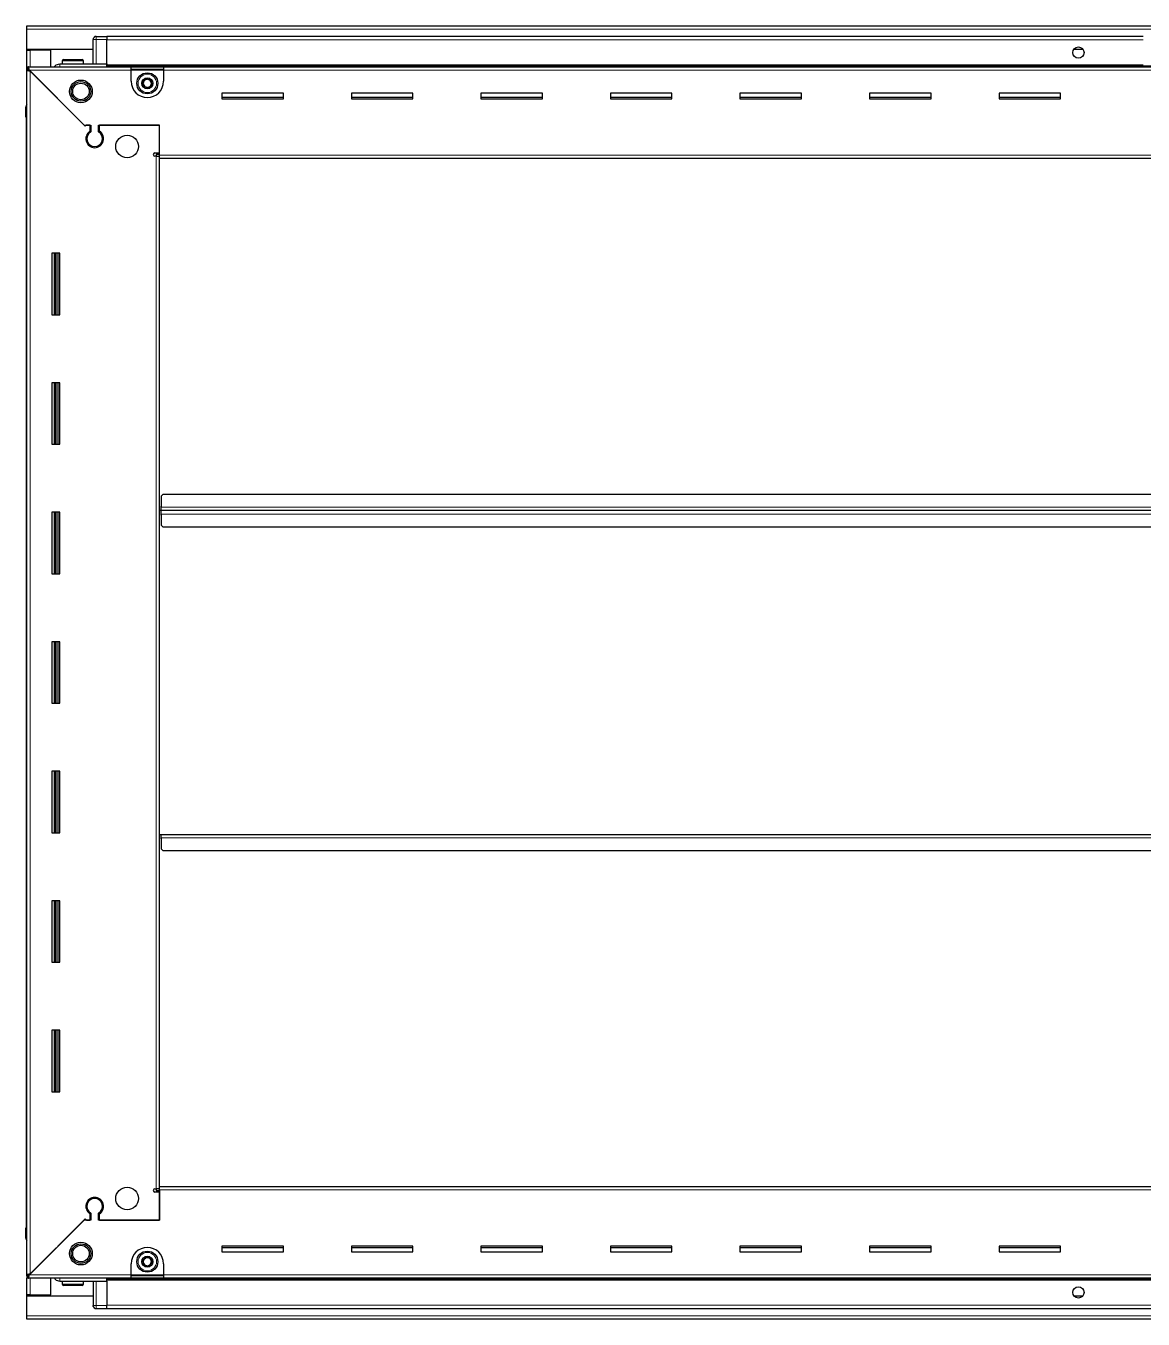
# Model space of a CAD drawing. Header units: millimetres. Extents: x 1256 to 6926, y -1366 to 2005.
# Drawn here: x 5451 to 6141, y 1048 to 1847 of the extents above; entities that cross this region are included whole.
import ezdxf

# ---------------------------------------------------------------- set-up
doc = ezdxf.new("R2010")
doc.units = ezdxf.units.MM

msp = doc.modelspace()

# ---------------------------------------------------------------- linework, layer by layer
at = {"color": 7, "linetype": 'Continuous', "lineweight": 25}
for p, q in [((5451.24, 1844.5), (5451.24, 1846.6)), ((5451.24, 1846.6), (6850.24, 1846.6)), ((5451.24, 1832.1), (5451.24, 1844.5)), ((5492.24, 1823.1), (5492.24, 1838.1)), ((5492.91, 1839.6), (5492.91, 1839.6)), ((5494.24, 1840.1), (5500.74, 1840.1)), ((5494.24, 1840.1), (5500.74, 1840.1)), ((5500.74, 1840.1), (5500.74, 1840.1)), ((5500.74, 1840.1), (5500.74, 1840.1)), ((5500.74, 1840.1), (5500.74, 1838.1)), ((6140.74, 1839.95), (5500.74, 1839.95)), ((5500.74, 1823.1), (5500.74, 1838.1)), ((5492.24, 1832.1), (5451.24, 1832.1)), ((5451.24, 1831.6), (5451.24, 1832.1)), ((5451.24, 1821.35), (5451.24, 1831.6)), ((5451.24, 1831.6), (5453.34, 1831.6)), ((5452.74, 1831.6), (5452.74, 1832.1)), ((5466.24, 1831.6), (5453.34, 1831.6)), ((5466.24, 1821.35), (5466.24, 1831.6)), ((6103.61, 1832.1), (6097.86, 1832.1)), ((5471.74, 1823.1), (5500.74, 1823.1)), ((5473.24, 1825), (5473.24, 1823.1)), ((5474.04, 1825.8), (5485.44, 1825.8)), ((5486.24, 1823.1), (5486.24, 1825)), ((5500.66, 1821.35), (5500.74, 1823.07)), ((5500.74, 1823.1), (5500.74, 1822.6)), ((5500.74, 1821.95), (6800.74, 1821.95)), ((5451.24, 1819.85), (5451.24, 1821.35)), ((5451.24, 1821.35), (5452.24, 1821.35)), ((5451.24, 1819.35), (5451.24, 1819.85)), ((5451.24, 1819.85), (5452.24, 1819.85)), ((5451.24, 1074.85), (5451.24, 1819.35)), ((5452.74, 1819.35), (5451.24, 1819.35)), ((5452.24, 1819.85), (5452.24, 1821.35)), ((5452.24, 1821.35), (5515.74, 1821.35)), ((5452.84, 1819.25), (5486.74, 1785.35)), ((5487.44, 1784.65), (5453.34, 1818.75)), ((5515.74, 1819.25), (5515.74, 1821.35)), ((5515.74, 1821.35), (5535.74, 1821.35)), ((5515.74, 1819.85), (5535.74, 1819.85)), ((5515.74, 1812.35), (5515.74, 1819.25)), ((5535.74, 1821.35), (5535.74, 1819.25)), ((5535.74, 1821.35), (6765.74, 1821.35)), ((5535.74, 1819.25), (5535.74, 1812.35)), ((5609.74, 1805.1), (5571.74, 1805.1)), ((5571.74, 1805.1), (5571.74, 1801.6)), ((5609.74, 1802.35), (5571.74, 1802.35)), ((5571.74, 1801.6), (5609.74, 1801.6)), ((5609.74, 1801.6), (5609.74, 1805.1)), ((5689.74, 1805.1), (5651.74, 1805.1)), ((5651.74, 1805.1), (5651.74, 1801.6)), ((5689.74, 1802.35), (5651.74, 1802.35)), ((5651.74, 1801.6), (5689.74, 1801.6)), ((5689.74, 1801.6), (5689.74, 1805.1)), ((5769.74, 1805.1), (5731.74, 1805.1)), ((5731.74, 1805.1), (5731.74, 1801.6)), ((5769.74, 1802.35), (5731.74, 1802.35)), ((5731.74, 1801.6), (5769.74, 1801.6)), ((5769.74, 1801.6), (5769.74, 1805.1)), ((5849.74, 1805.1), (5811.74, 1805.1)), ((5811.74, 1805.1), (5811.74, 1801.6)), ((5849.74, 1802.35), (5811.74, 1802.35)), ((5811.74, 1801.6), (5849.74, 1801.6)), ((5849.74, 1801.6), (5849.74, 1805.1)), ((5929.74, 1805.1), (5891.74, 1805.1)), ((5891.74, 1805.1), (5891.74, 1801.6)), ((5929.74, 1802.35), (5891.74, 1802.35)), ((5891.74, 1801.6), (5929.74, 1801.6)), ((5929.74, 1801.6), (5929.74, 1805.1)), ((6009.74, 1805.1), (5971.74, 1805.1)), ((5971.74, 1805.1), (5971.74, 1801.6)), ((6009.74, 1802.35), (5971.74, 1802.35)), ((5971.74, 1801.6), (6009.74, 1801.6)), ((6009.74, 1801.6), (6009.74, 1805.1)), ((6089.74, 1805.1), (6051.74, 1805.1)), ((6051.74, 1805.1), (6051.74, 1801.6)), ((6089.74, 1802.35), (6051.74, 1802.35)), ((6051.74, 1801.6), (6089.74, 1801.6)), ((6089.74, 1801.6), (6089.74, 1805.1)), ((5450.74, 1796.6), (5450.74, 1790.1)), ((5450.74, 1790.1), (5450.74, 1796.6)), ((5450.74, 1790.1), (5450.74, 1790.1)), ((5451.24, 1790.1), (5450.74, 1790.1)), ((5450.89, 1790.1), (5450.89, 1104.1)), ((5486.74, 1785.35), (5490.94, 1785.35)), ((5488.14, 1785.35), (5487.44, 1784.65)), ((5490.24, 1785.35), (5488.14, 1785.35)), ((5490.24, 1785.35), (5490.24, 1781.46)), ((5490.94, 1785.35), (5490.94, 1781.07)), ((5495.54, 1785.35), (5533.24, 1785.35)), ((5495.54, 1781.07), (5495.54, 1785.35)), ((5496.24, 1781.46), (5496.24, 1785.35)), ((5533.24, 1785.35), (5496.24, 1785.35)), ((5533.24, 1766.7), (5533.24, 1785.35)), ((5533.24, 1768.1), (5533.24, 1785.35)), ((5491.24, 1772.49), (5491.24, 1771.73)), ((5530.39, 1768.1), (5533.24, 1768.1)), ((5531.14, 1766.1), (5530.39, 1766.1)), ((5531.14, 1766.1), (5533.24, 1766.1)), ((5533.24, 1767.1), (5531.24, 1767.1)), ((5531.24, 1767.1), (5531.24, 1766.1)), ((5533.24, 1764.6), (5533.24, 1766.7)), ((6768.24, 1764.6), (5533.24, 1764.6)), ((5533.24, 1129.6), (5533.24, 1764.6)), ((5471.74, 1706.1), (5466.74, 1706.1)), ((5466.74, 1706.1), (5466.74, 1668.1)), ((5468.89, 1668.1), (5468.89, 1706.1)), ((5470.68, 1668.1), (5470.68, 1706.1)), ((5470.71, 1668.1), (5470.71, 1706.1)), ((5471.74, 1668.1), (5471.74, 1706.1)), ((5466.74, 1668.1), (5471.74, 1668.1)), ((5471.74, 1626.1), (5466.74, 1626.1)), ((5466.74, 1626.1), (5466.74, 1588.1)), ((5468.89, 1588.1), (5468.89, 1626.1)), ((5470.68, 1588.1), (5470.68, 1626.1)), ((5470.71, 1588.1), (5470.71, 1626.1)), ((5471.74, 1588.1), (5471.74, 1626.1)), ((5466.74, 1588.1), (5471.74, 1588.1)), ((5535.24, 1557.1), (5534.24, 1556.1)), ((5534.24, 1556.1), (5534.24, 1549.2)), ((6766.24, 1557.1), (5535.24, 1557.1)), ((5471.74, 1546.1), (5466.74, 1546.1)), ((5466.74, 1546.1), (5466.74, 1508.1)), ((5468.89, 1508.1), (5468.89, 1546.1)), ((5470.68, 1508.1), (5470.68, 1546.1)), ((5470.71, 1508.1), (5470.71, 1546.1)), ((5471.74, 1508.1), (5471.74, 1546.1)), ((5533.99, 1547.1), (5533.24, 1547.1)), ((5534.24, 1549.95), (5533.99, 1549.95)), ((5533.99, 1549.95), (5533.99, 1547.1)), ((5533.99, 1547.1), (5533.99, 1544.25)), ((5533.99, 1544.25), (5534.24, 1544.25)), ((5534.24, 1547.1), (5534.24, 1549.2)), ((6767.24, 1547.1), (5534.24, 1547.1)), ((5534.24, 1545), (5534.24, 1547.1)), ((5534.24, 1545), (5534.24, 1538.1)), ((5534.24, 1538.1), (5535.24, 1537.1)), ((5535.24, 1537.1), (6766.24, 1537.1)), ((5466.74, 1508.1), (5471.74, 1508.1)), ((5471.74, 1466.1), (5466.74, 1466.1)), ((5466.74, 1466.1), (5466.74, 1428.1)), ((5468.89, 1428.1), (5468.89, 1466.1)), ((5470.68, 1428.1), (5470.68, 1466.1)), ((5470.71, 1428.1), (5470.71, 1466.1)), ((5471.74, 1428.1), (5471.74, 1466.1)), ((5466.74, 1428.1), (5471.74, 1428.1)), ((5471.74, 1386.1), (5466.74, 1386.1)), ((5466.74, 1386.1), (5466.74, 1348.1)), ((5468.89, 1348.1), (5468.89, 1386.1)), ((5470.68, 1348.1), (5470.68, 1386.1)), ((5470.71, 1348.1), (5470.71, 1386.1)), ((5471.74, 1348.1), (5471.74, 1386.1)), ((5466.74, 1348.1), (5471.74, 1348.1)), ((5533.24, 1347.1), (5533.99, 1347.1)), ((5533.99, 1347.1), (5533.99, 1344.25)), ((5533.99, 1344.25), (5534.24, 1344.25)), ((5534.24, 1345), (5534.24, 1347.1)), ((5534.24, 1347.1), (6767.24, 1347.1)), ((5534.24, 1345), (5534.24, 1338.1)), ((5534.24, 1338.1), (5535.24, 1337.1)), ((5535.24, 1337.1), (6766.24, 1337.1)), ((5471.74, 1306.1), (5466.74, 1306.1)), ((5466.74, 1306.1), (5466.74, 1268.1)), ((5468.89, 1268.1), (5468.89, 1306.1)), ((5470.68, 1268.1), (5470.68, 1306.1)), ((5470.71, 1268.1), (5470.71, 1306.1)), ((5471.74, 1268.1), (5471.74, 1306.1)), ((5466.74, 1268.1), (5471.74, 1268.1)), ((5471.74, 1226.1), (5466.74, 1226.1)), ((5466.74, 1226.1), (5466.74, 1188.1)), ((5468.89, 1188.1), (5468.89, 1226.1)), ((5470.68, 1188.1), (5470.68, 1226.1)), ((5470.71, 1188.1), (5470.71, 1226.1)), ((5471.74, 1188.1), (5471.74, 1226.1)), ((5466.74, 1188.1), (5471.74, 1188.1)), ((5530.39, 1128.1), (5531.14, 1128.1)), ((5533.24, 1128.1), (5531.14, 1128.1)), ((5531.24, 1128.1), (5531.24, 1127.1)), ((5531.24, 1127.1), (5533.24, 1127.1)), ((5533.24, 1127.5), (5533.24, 1129.6)), ((5533.24, 1129.6), (6768.24, 1129.6)), ((5533.24, 1127.5), (5533.24, 1108.85)), ((5491.24, 1122.48), (5491.24, 1121.72)), ((5533.24, 1126.1), (5530.39, 1126.1)), ((5533.24, 1108.85), (5533.24, 1126.1)), ((5490.24, 1112.74), (5490.24, 1108.85)), ((5490.94, 1113.14), (5490.94, 1108.85)), ((5495.54, 1108.85), (5495.54, 1113.14)), ((5496.24, 1108.85), (5496.24, 1112.74)), ((5450.74, 1097.6), (5450.74, 1104.1)), ((5450.74, 1104.1), (5450.74, 1104.1)), ((5450.74, 1104.1), (5450.74, 1104.1)), ((5450.74, 1104.1), (5450.74, 1097.6)), ((5451.24, 1104.1), (5450.74, 1104.1)), ((5486.74, 1108.85), (5452.84, 1074.95)), ((5453.34, 1075.45), (5487.44, 1109.55)), ((5490.94, 1108.85), (5486.74, 1108.85)), ((5487.44, 1109.55), (5488.14, 1108.85)), ((5488.14, 1108.85), (5490.24, 1108.85)), ((5533.24, 1108.85), (5495.54, 1108.85)), ((5496.24, 1108.85), (5533.24, 1108.85)), ((5451.24, 1096.28), (5451.24, 1096.28)), ((5609.74, 1092.6), (5571.74, 1092.6)), ((5571.74, 1092.6), (5571.74, 1089.1)), ((5571.74, 1091.85), (5609.74, 1091.85)), ((5571.74, 1089.1), (5609.74, 1089.1)), ((5609.74, 1089.1), (5609.74, 1092.6)), ((5689.74, 1092.6), (5651.74, 1092.6)), ((5651.74, 1092.6), (5651.74, 1089.1)), ((5651.74, 1091.85), (5689.74, 1091.85)), ((5651.74, 1089.1), (5689.74, 1089.1)), ((5689.74, 1089.1), (5689.74, 1092.6)), ((5769.74, 1092.6), (5731.74, 1092.6)), ((5731.74, 1092.6), (5731.74, 1089.1)), ((5731.74, 1091.85), (5769.74, 1091.85)), ((5731.74, 1089.1), (5769.74, 1089.1)), ((5769.74, 1089.1), (5769.74, 1092.6)), ((5849.74, 1092.6), (5811.74, 1092.6)), ((5811.74, 1092.6), (5811.74, 1089.1)), ((5811.74, 1091.85), (5849.74, 1091.85)), ((5811.74, 1089.1), (5849.74, 1089.1)), ((5849.74, 1089.1), (5849.74, 1092.6)), ((5929.74, 1092.6), (5891.74, 1092.6)), ((5891.74, 1092.6), (5891.74, 1089.1)), ((5891.74, 1091.85), (5929.74, 1091.85)), ((5891.74, 1089.1), (5929.74, 1089.1)), ((5929.74, 1089.1), (5929.74, 1092.6)), ((6009.74, 1092.6), (5971.74, 1092.6)), ((5971.74, 1092.6), (5971.74, 1089.1)), ((5971.74, 1091.85), (6009.74, 1091.85)), ((5971.74, 1089.1), (6009.74, 1089.1)), ((6009.74, 1089.1), (6009.74, 1092.6)), ((6089.74, 1092.6), (6051.74, 1092.6)), ((6051.74, 1092.6), (6051.74, 1089.1)), ((6051.74, 1091.85), (6089.74, 1091.85)), ((6051.74, 1089.1), (6089.74, 1089.1)), ((6089.74, 1089.1), (6089.74, 1092.6)), ((5515.74, 1074.95), (5515.74, 1081.85)), ((5535.74, 1081.85), (5535.74, 1074.95)), ((5451.24, 1074.35), (5451.24, 1074.85)), ((5452.74, 1074.85), (5451.24, 1074.85)), ((5451.24, 1074.35), (5451.24, 1072.85)), ((5452.24, 1074.35), (5451.24, 1074.35)), ((5451.24, 1062.6), (5451.24, 1072.85)), ((5452.24, 1072.85), (5451.24, 1072.85)), ((5452.24, 1074.35), (5452.24, 1072.85)), ((5515.74, 1072.85), (5452.24, 1072.85)), ((5466.24, 1062.6), (5466.24, 1072.85)), ((5471.74, 1071.1), (5500.74, 1071.1)), ((5473.24, 1071.1), (5473.24, 1069.2)), ((5486.24, 1069.2), (5486.24, 1071.1)), ((5492.24, 1071.1), (5492.24, 1056.1)), ((5500.74, 1071.14), (5500.66, 1072.85)), ((6800.74, 1072.25), (5500.74, 1072.25)), ((5500.74, 1071.1), (5500.74, 1071.6)), ((5500.74, 1071.1), (5500.74, 1056.1)), ((5515.74, 1072.85), (5515.74, 1074.95)), ((5535.74, 1074.35), (5515.74, 1074.35)), ((5535.74, 1072.85), (5515.74, 1072.85)), ((5535.74, 1074.95), (5535.74, 1072.85)), ((6765.74, 1072.85), (5535.74, 1072.85)), ((5477.81, 1068.4), (5474.04, 1068.4)), ((5485.44, 1068.4), (5477.81, 1068.4)), ((5453.34, 1062.6), (5451.24, 1062.6)), ((5451.24, 1062.1), (5451.24, 1062.6)), ((5451.24, 1049.7), (5451.24, 1062.1)), ((5451.24, 1062.1), (5492.24, 1062.1)), ((5452.74, 1062.1), (5452.74, 1062.6)), ((5453.34, 1062.6), (5466.24, 1062.6)), ((5492.24, 1056.1), (5492.24, 1056.1)), ((5500.74, 1054.1), (5500.74, 1056.1)), ((6097.86, 1062.1), (6103.61, 1062.1)), ((5451.24, 1047.6), (5451.24, 1049.7)), ((6850.24, 1047.6), (5451.24, 1047.6)), ((5494.24, 1054.1), (5500.74, 1054.1)), ((5494.24, 1054.1), (5500.74, 1054.1)), ((5500.74, 1054.25), (6800.74, 1054.25)), ((5500.74, 1054.1), (5500.74, 1054.1))]:
    msp.add_line(p, q, dxfattribs=at)
at = {"color": 8, "linetype": 'Continuous', "lineweight": 18}
for p, q in [((6850.24, 1844.5), (5451.24, 1844.5)), ((5492.24, 1838.1), (5494.24, 1838.1)), ((5494.24, 1840.1), (5494.24, 1838.1)), ((5494.24, 1838.1), (5494.24, 1823.1)), ((5500.74, 1838.1), (5494.24, 1838.1)), ((6140.74, 1837.95), (5500.74, 1837.95)), ((5453.34, 1831.6), (5453.34, 1832.1)), ((5453.34, 1821.35), (5453.34, 1831.6)), ((5473.24, 1825), (5486.24, 1825)), ((6140.74, 1822.6), (5500.74, 1822.6)), ((5515.74, 1819.25), (5452.84, 1819.25)), ((5453.34, 1818.75), (5453.34, 1075.45)), ((6800.74, 1821.37), (5500.74, 1821.37)), ((5515.74, 1819.25), (5535.74, 1819.25)), ((6765.74, 1819.25), (5535.74, 1819.25)), ((5451.24, 1796.6), (5450.74, 1796.6)), ((5531.14, 1128.1), (5531.14, 1766.1)), ((5533.24, 1766.7), (6768.24, 1766.7)), ((5468.24, 1706.1), (5468.24, 1668.1)), ((5469.47, 1706.1), (5469.47, 1668.1)), ((5468.24, 1626.1), (5468.24, 1588.1)), ((5469.47, 1626.1), (5469.47, 1588.1)), ((5468.24, 1546.1), (5468.24, 1508.1)), ((5469.47, 1546.1), (5469.47, 1508.1)), ((6767.24, 1549.2), (5534.24, 1549.2)), ((5534.24, 1545), (6767.24, 1545)), ((5468.24, 1466.1), (5468.24, 1428.1)), ((5469.47, 1466.1), (5469.47, 1428.1)), ((5468.24, 1386.1), (5468.24, 1348.1)), ((5469.47, 1386.1), (5469.47, 1348.1)), ((5534.24, 1345), (6767.24, 1345)), ((5468.24, 1306.1), (5468.24, 1268.1)), ((5469.47, 1306.1), (5469.47, 1268.1)), ((5468.24, 1226.1), (5468.24, 1188.1)), ((5469.47, 1226.1), (5469.47, 1188.1)), ((6768.24, 1127.5), (5533.24, 1127.5)), ((5451.24, 1097.6), (5450.74, 1097.6)), ((5452.84, 1074.95), (5515.74, 1074.95)), ((5453.34, 1062.6), (5453.34, 1072.85)), ((5494.24, 1056.1), (5494.24, 1071.1)), ((5500.74, 1072.84), (6800.74, 1072.84)), ((5500.74, 1071.6), (6800.74, 1071.6)), ((5535.74, 1074.95), (5515.74, 1074.95)), ((5535.74, 1074.95), (6765.74, 1074.95)), ((5477.54, 1069.2), (5473.24, 1069.2)), ((5486.24, 1069.2), (5477.54, 1069.2)), ((5453.34, 1062.1), (5453.34, 1062.6)), ((5492.24, 1056.1), (5494.24, 1056.1)), ((5494.24, 1054.1), (5494.24, 1056.1)), ((5500.74, 1056.1), (5494.24, 1056.1)), ((5500.74, 1056.25), (6800.74, 1056.25)), ((6850.24, 1049.7), (5451.24, 1049.7))]:
    msp.add_line(p, q, dxfattribs=at)
at = {"color": 7, "linetype": 'Continuous', "lineweight": 25, "flags": 128}
msp.add_lwpolyline([(5492.38, 1055.35), (5492.28, 1055.71), (5492.24, 1056.1)], dxfattribs=at)
at = {"color": 7, "linetype": 'Continuous', "lineweight": 25}
for centre, radius in [((6100.74, 1830.1), 3.5), ((5525.74, 1811.1), 6.5), ((5525.74, 1811.1), 3.46), ((5484.74, 1806.1), 7), ((5484.74, 1806.1), 6.03), ((5484.74, 1806.1), 5.1), ((5513.24, 1772.1), 7), ((5513.24, 1122.1), 7), ((5484.74, 1088.1), 7), ((5484.74, 1088.1), 6.03), ((5484.74, 1088.1), 5.1), ((5525.74, 1083.1), 6.5), ((5525.74, 1083.1), 3.46), ((6100.74, 1064.1), 3.5)]:
    msp.add_circle(centre, radius, dxfattribs=at)
at = {"color": 8, "linetype": 'Continuous', "lineweight": 18}
for centre in [(5525.74, 1811.1), (5525.74, 1083.1)]:
    msp.add_circle(centre, 5.7, dxfattribs=at)
at = {"color": 7, "linetype": 'Continuous', "lineweight": 25}
for centre, radius, start, end in [((5494.24, 1838.1), 2, 90, 180), ((5494.24, 1838.1), 2, 90, 131.40962), ((5474.04, 1825), 0.8, 90, 180), ((5485.44, 1825), 0.8, 0, 90), ((5492.04, 1823.3), 0.2, 270, 0), ((5525.74, 1812.35), 10, 180, 270), ((5525.74, 1811.1), 2.5, 134.01559, 194.01559), ((5525.74, 1811.1), 2.5, 194.01559, 254.01559), ((5525.74, 1811.1), 2.5, 74.01559, 134.01559), ((5525.74, 1811.1), 2.5, 254.01559, 314.01559), ((5525.74, 1812.35), 10, 270, 0), ((5525.74, 1811.1), 2.5, 14.01559, 74.01559), ((5525.74, 1811.1), 2.5, 314.01559, 14.01559), ((5452.74, 1796.6), 2, 138.57492, 180), ((5452.74, 1796.6), 2, 138.59038, 180), ((5493.24, 1776.85), 5.5, 123.05573, 56.94427), ((5493.24, 1776.85), 4.8, 118.63099, 61.36901), ((5530.39, 1767.1), 1, 90, 270), ((5530.39, 1127.1), 1, 90, 270), ((5493.24, 1117.35), 5.5, 303.05573, 236.94427), ((5493.24, 1117.35), 4.8, 298.63099, 241.36901), ((5452.74, 1097.6), 2, 180, 198.58003), ((5452.74, 1097.6), 2, 180, 221.39416), ((5452.74, 1097.6), 2, 213.94202, 221.40962), ((5525.74, 1081.85), 10, 90, 180), ((5525.74, 1081.85), 10, 0, 90), ((5525.74, 1083.1), 2.5, 127.47401, 187.47401), ((5525.74, 1083.1), 2.5, 187.47401, 247.47401), ((5525.74, 1083.1), 2.5, 67.47401, 127.47401), ((5525.74, 1083.1), 2.5, 247.47401, 307.47401), ((5525.74, 1083.1), 2.5, 7.47401, 67.47401), ((5525.74, 1083.1), 2.5, 307.47401, 7.47401), ((5492.04, 1070.9), 0.2, 0, 90), ((5474.04, 1069.2), 0.8, 180, 270), ((5485.44, 1069.2), 0.8, 270, 0), ((5494.24, 1056.1), 2, 180, 270)]:
    msp.add_arc(centre, radius, start, end, dxfattribs=at)
for points, knots in [([(5468.52, 1821.35), (5468.64, 1821.55), (5469.03, 1822.2), (5470.18, 1822.91), (5471.22, 1823.04), (5471.74, 1823.1)], [0, 0, 0, 0, 0.18225, 0.591125, 1, 1, 1, 1]), ([(5500.74, 1823.1), (5500.74, 1823.07), (5500.74, 1822.99), (5500.74, 1822.37), (5500.74, 1821.81), (5500.74, 1821.44), (5500.74, 1821.43)], [0, 0, 0, 0, 0.330266, 0.660532, 0.990799, 1, 1, 1, 1]), ([(5451.24, 1819.35), (5451.26, 1819.31), (5451.32, 1819.22), (5451.71, 1819.09), (5452.27, 1818.95), (5452.85, 1818.84), (5453.21, 1818.78), (5453.34, 1818.75)], [0, 0, 0, 0, 0.230255, 0.448522, 0.666786, 0.88505, 1, 1, 1, 1]), ([(5452.84, 1819.25), (5452.79, 1819.51), (5452.7, 1820), (5452.57, 1820.64), (5452.44, 1821.11), (5452.33, 1821.33), (5452.26, 1821.35), (5452.24, 1821.35)], [0, 0, 0, 0, 0.230255, 0.448522, 0.666786, 0.88505, 1, 1, 1, 1]), ([(5522.96, 1811.9), (5523.33, 1812.26), (5524.03, 1812.93), (5524.72, 1813.59), (5525.04, 1813.91)], [0, 0, 0, 0, 0.534686, 1, 1, 1, 1]), ([(5525.04, 1813.91), (5525.53, 1813.76), (5526.46, 1813.5), (5527.38, 1813.23), (5527.81, 1813.11)], [0, 0, 0, 0, 0.534686, 1, 1, 1, 1]), ([(5523.66, 1809.1), (5523.58, 1809.43), (5523.38, 1810.23), (5523.14, 1811.2), (5522.99, 1811.78), (5522.96, 1811.9)], [0, 0, 0, 0, 0.362901, 0.866875, 1, 1, 1, 1]), ([(5526.44, 1808.3), (5525.94, 1808.45), (5525.01, 1808.71), (5524.09, 1808.98), (5523.66, 1809.1)], [0, 0, 0, 0, 0.534686, 1, 1, 1, 1]), ([(5528.51, 1810.31), (5528.14, 1809.95), (5527.45, 1809.28), (5526.76, 1808.61), (5526.44, 1808.3)], [0, 0, 0, 0, 0.534686, 1, 1, 1, 1]), ([(5527.81, 1813.11), (5527.84, 1812.99), (5527.99, 1812.41), (5528.23, 1811.44), (5528.43, 1810.64), (5528.51, 1810.31)], [0, 0, 0, 0, 0.133125, 0.637099, 1, 1, 1, 1]), ([(5523.07, 1084.21), (5523.17, 1084.29), (5523.64, 1084.65), (5524.43, 1085.26), (5525.09, 1085.76), (5525.36, 1085.97)], [0, 0, 0, 0, 0.133125, 0.637099, 1, 1, 1, 1]), ([(5523.45, 1081.35), (5523.38, 1081.86), (5523.25, 1082.82), (5523.13, 1083.77), (5523.07, 1084.21)], [0, 0, 0, 0, 0.5346859, 1, 1, 1, 1]), ([(5526.11, 1080.24), (5525.64, 1080.44), (5524.74, 1080.81), (5523.86, 1081.18), (5523.45, 1081.35)], [0, 0, 0, 0, 0.5346859, 1, 1, 1, 1]), ([(5525.36, 1085.97), (5525.84, 1085.77), (5526.73, 1085.4), (5527.62, 1085.03), (5528.03, 1084.86)], [0, 0, 0, 0, 0.5346859, 1, 1, 1, 1]), ([(5528.4, 1082), (5528.13, 1081.79), (5527.48, 1081.29), (5526.69, 1080.68), (5526.21, 1080.32), (5526.11, 1080.24)], [0, 0, 0, 0, 0.362901, 0.866875, 1, 1, 1, 1]), ([(5528.03, 1084.86), (5528.09, 1084.35), (5528.22, 1083.39), (5528.35, 1082.44), (5528.4, 1082)], [0, 0, 0, 0, 0.534686, 1, 1, 1, 1]), ([(5453.34, 1075.45), (5453.08, 1075.41), (5452.59, 1075.32), (5451.95, 1075.19), (5451.48, 1075.05), (5451.26, 1074.94), (5451.24, 1074.88), (5451.24, 1074.85)], [0, 0, 0, 0, 0.230255, 0.448522, 0.666786, 0.88505, 1, 1, 1, 1]), ([(5452.24, 1072.85), (5452.28, 1072.88), (5452.37, 1072.93), (5452.51, 1073.33), (5452.64, 1073.88), (5452.75, 1074.46), (5452.81, 1074.83), (5452.84, 1074.95)], [0, 0, 0, 0, 0.2302553, 0.4485219, 0.6667858, 0.8850496, 1, 1, 1, 1]), ([(5468.52, 1072.85), (5468.64, 1072.65), (5469.03, 1072.01), (5470.18, 1071.3), (5471.22, 1071.17), (5471.74, 1071.1)], [0, 0, 0, 0, 0.18225, 0.591125, 1, 1, 1, 1]), ([(5500.74, 1071.1), (5500.74, 1071.14), (5500.74, 1071.22), (5500.74, 1071.84), (5500.74, 1072.41), (5500.74, 1072.81), (5500.74, 1072.84)], [0, 0, 0, 0, 0.324279, 0.648558, 0.972836, 1, 1, 1, 1])]:
    msp.add_open_spline(points, degree=3, knots=knots, dxfattribs=at)
at = {"color": 8, "linetype": 'Continuous', "lineweight": 18}
for points in [[(5471.74, 1823.1), (5471.74, 1823.06), (5471.74, 1822.99), (5471.74, 1822.55), (5471.74, 1822.09), (5471.74, 1821.68), (5471.74, 1821.41), (5471.74, 1821.35)], [(5471.74, 1071.1), (5471.74, 1071.15), (5471.74, 1071.22), (5471.74, 1071.66), (5471.74, 1072.11), (5471.74, 1072.53), (5471.74, 1072.8), (5471.74, 1072.85)]]:
    msp.add_open_spline(points, degree=3, knots=[0, 0, 0, 0, 0.359753, 0.553414, 0.751185, 0.948956, 1, 1, 1, 1], dxfattribs=at)
at = {"color": 7, "linetype": 'Continuous', "lineweight": 25}
for points in [[(5452.84, 1819.25), (5452.79, 1819.33), (5452.69, 1819.49), (5452.54, 1819.69), (5452.39, 1819.83), (5452.29, 1819.85), (5452.24, 1819.85)], [(5452.74, 1819.35), (5452.75, 1819.3), (5452.76, 1819.2), (5452.9, 1819.05), (5453.1, 1818.9), (5453.26, 1818.8), (5453.34, 1818.75)], [(5452.24, 1074.35), (5452.29, 1074.36), (5452.39, 1074.38), (5452.54, 1074.52), (5452.69, 1074.72), (5452.79, 1074.88), (5452.84, 1074.95)], [(5453.34, 1075.45), (5453.26, 1075.4), (5453.1, 1075.3), (5452.9, 1075.15), (5452.76, 1075), (5452.75, 1074.9), (5452.74, 1074.85)]]:
    msp.add_open_spline(points, degree=3, dxfattribs=at)

doc.saveas('drawing.dxf')
